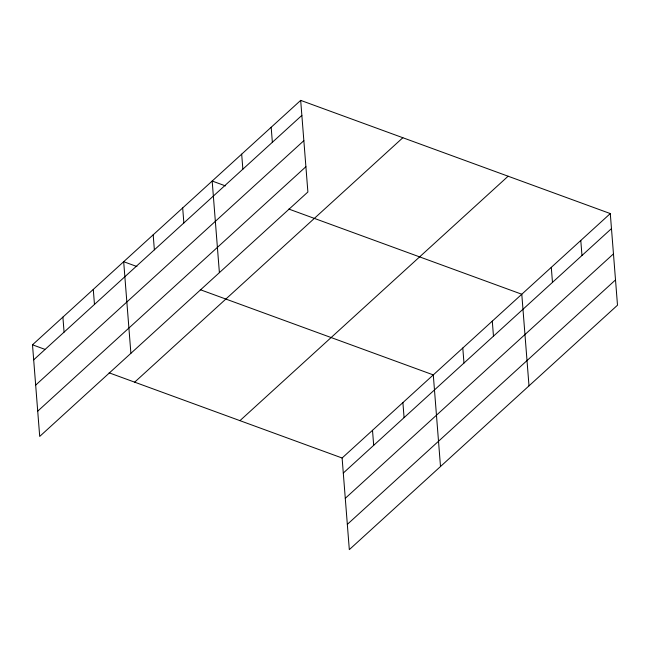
<?xml version="1.0" encoding="UTF-8"?>
<svg xmlns="http://www.w3.org/2000/svg" width="650" height="650" viewBox="0 0 650 650"><rect width="100%" height="100%" fill="white"/><g stroke="black" fill="none" stroke-linecap="round" stroke-linejoin="round"><path stroke-width="0.97" d="M300.682 100.376L307.889 191.994L39.707 436.426L32.5 344.809L300.682 100.376L610.293 213.574L617.5 305.191L349.318 549.624L342.111 458.006L610.293 213.574M33.686 359.832L301.86 115.399M35.669 385.109L303.851 140.676M37.724 411.149L305.898 166.717M134.672 382.159L402.854 137.727M239.939 420.656L508.121 176.223M343.298 473.038L611.471 228.605M345.28 498.314L613.462 253.882M347.336 524.355L615.509 279.923M225.42 185.876L212.176 181.033L219.391 272.651M288.811 209.056L521.788 294.239L529.003 385.856M136.923 266.541L123.679 261.698L130.894 353.316M200.306 289.713L433.29 374.904L440.505 466.521M32.5 344.809L44.801 349.302M109.127 372.824L342.111 458.006M580.791 240.467L581.969 255.491M551.289 267.353L552.476 282.376M492.294 321.124L493.472 336.156M462.792 348.018L463.978 363.041M402.894 402.602L404.081 417.633M372.507 430.308L373.685 445.331M271.18 127.262L272.358 142.285M241.678 154.148L242.864 169.179M182.683 207.927L183.861 222.95M153.181 234.812L154.367 249.836M93.283 289.404L94.469 304.428M62.896 317.102L64.074 332.134"/></g></svg>
